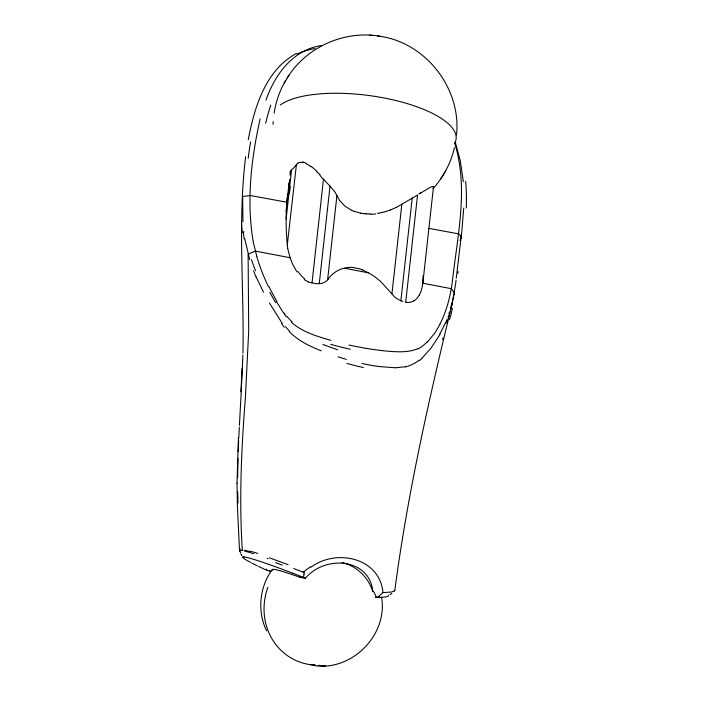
<?xml version="1.0" encoding="UTF-8"?>
<svg xmlns="http://www.w3.org/2000/svg" width="701" height="701" viewBox="0 0 701 701"><rect width="100%" height="100%" fill="white"/><g stroke="black" fill="none" stroke-linecap="round" stroke-linejoin="round"><path stroke-width="1.05" d="M237.613 477.767L237.981 458.314M237.008 483.322L238.41 437.547M242.949 353.085C244.22 287.629 237.56 221.884 245.665 156.647M297.75 163.245A23.519 13.047 45.4 0 0 296.409 164.744L287.261 245.131L286.376 232.644A123.849 38.765 -83.9 0 1 286.148 222.927L286.28 211.658M242.888 354.934L241.617 384.192M238.2 451.83L238.655 441.034M286.262 211.904L286.376 209.45M273.048 124.357L273.171 121.624M286.288 211.299L286.718 203.903M238.804 437.792L239.33 427.146M240.899 391.824L242.064 368.621M463.738 208.074L461.784 231.663L456.237 278.262M239.418 425.446L241.512 386.181M286.437 208.285L287.576 194.028M286.753 203.343L286.797 202.791M303.656 577.247L302.35 576.949A80.633 4.925 21.7 0 0 292.422 573.103M456.5 134.978C461.608 87.975 424.797 41.21 377.594 36.005M303.717 576.669L303.971 574.329M455.764 282.836L456.036 280.198M455.694 283.581L452.285 303.41C429.082 398.334 407.5 493.89 394.742 590.855L391.219 592.065L383 592.59L377.287 597.55L375.464 597.375M304.208 572.393L302.841 571.63M453.118 298.223L454.476 292.939L451.278 288.681L422.834 283.222L433.428 187.316M286.122 219.15L291.598 169.554A51.681 16.176 -83.9 0 0 296.111 165.015M405.73 302.078L417.542 195.027L401.839 204.193L391.938 293.885L380.818 281.627L374.79 276.737L368.726 272.926L344.594 268.203C338.706 269.324 333.387 272.689 329.531 277.237C326.219 283.739 318.578 284.921 312.041 282.766L323.511 178.904A77.25 73.43 -82 0 0 330.022 186.107L334.771 191.767L339.529 200.267M319.27 283.537L330.022 186.107M327.639 279.638L336.918 195.597M402.882 301.36L400.867 300.817L412.206 198.094M422.834 283.222L423.062 275.721M303.971 574.321L304.199 572.48M452.478 280.26C450.69 295.524 446.765 310.657 439.825 324.414M452.504 280.041C457.657 234.931 468.426 188.587 454.949 143.863M274.152 113.185C275.861 101.82 279.629 90.674 285.535 80.808M288.646 185.958L289.206 182.707M289.101 183.241L286.84 202.239L250.204 195.491L242.642 196.525L242.967 221.831M248.224 139.779C254.481 107.349 265.311 70.179 296.532 53.416M289.303 182.155L289.872 179.421M289.39 181.708L289.706 180.201M454.467 147.596C450.953 162.816 443.505 177.055 433.052 188.665M442.585 339.582L443.014 337.864M446.835 322.846L447.369 320.734L446.914 322.442M452.285 303.41L451.015 308.125M260.159 118.819C251.16 158.917 246.323 201.134 253.263 241.976M448.246 317.255L448.684 315.511L448.219 317.308M449.131 313.776L449.569 312.041M428.723 228.351L458.507 233.836L461.276 236.333L460.75 238.358M449.096 313.882L449.534 312.164M450.41 308.747L450.848 307.029M451.076 306.153L451.304 305.268M460.189 240.522L461.267 236.333M452.434 300.869L452.89 299.108M451.759 303.507L451.979 302.63M460.224 240.399L460.575 239.041M265.994 100.155C274.669 74.744 293.412 49.158 321.943 45.539M447.264 319.148L445.556 323.275M440.062 334.359L431.097 348.055L421.722 358.439M419.18 295.226L418.9 295.699A28.504 21.766 32.9 0 1 415.789 299.502L413.914 300.843M287.244 78.021C306.048 46.949 344.69 29.88 380.371 36.329M441.025 178.501L445.678 170.851M284.22 82.981L288.882 75.322M272.242 569.589C259.396 587 257.074 611.535 266.634 630.909M434.427 333.492L427.286 342.202M272.671 570.307A58.919 3.601 21.7 0 1 272.68 569.335L273.346 569.308A58.919 3.601 21.7 0 1 300.019 577.282L305.391 578.316C324.274 555.236 369.506 557.426 372.871 591.679A44.382 42.884 -88.5 0 0 368.174 581.497L367.929 581.103A44.145 42.586 -89.8 0 0 353.032 566.855L349.913 565.225A43.812 42.226 89.8 0 0 342.018 562.465M390.045 594.781L391.841 593.326M297.802 163.298L298.451 162.886A18.55 10.375 48.1 0 1 299.292 162.457M239.9 551.082L240.881 550.635M291.598 169.554L290.126 171.622L290.048 175.066M401.839 204.193L396.494 207.277M419.715 193.66L428.346 188.481M311.104 567.188C336.287 548.252 379.749 557.751 383 592.59M396.196 207.426L390.667 209.888M418.111 348.625C406.904 353.269 394.461 351.727 382.702 350.737M390.632 209.906L385.48 211.632M299.318 162.492L302.85 162.15M385.313 211.684L381.274 212.683M240.934 550.618L242.064 550.495M405.45 366.728L395.601 367.788M380.757 212.789L378.768 213.157M378.338 213.227L377.594 213.341M378.584 597.497L382.702 597.234A85.224 6.151 5.1 0 0 387.828 596.385L388.661 595.28M370.82 213.919L368.524 213.919M395.452 367.788L378.014 366.457M314.837 665.696C352.489 670.901 387.986 634.703 381.581 597.217M368.025 213.91L366.29 213.831M310.911 664.758L315.135 665.1M318.307 665.354L325.702 665.95L319.472 665.442M244.079 556.936L243.711 556.909A53.11 3.242 21.7 0 0 243.01 556.971M353.251 267.58L359.411 268.798A29.6 22.344 33.2 0 1 360.183 269.044L362.303 269.806M244.132 556.944L245.481 557.155A54.617 3.339 21.7 0 1 247.173 557.523L248.075 557.751A57.412 3.505 21.7 0 1 254.445 559.582L256.277 560.152A60.742 3.707 21.7 0 1 261.201 561.764L261.482 561.86A65.114 3.978 21.7 0 1 268.956 564.436L269.867 564.761A69.977 4.276 21.7 0 1 277.456 567.495L277.745 567.6A76.873 4.697 21.7 0 1 292.291 573.05M364.082 213.639L363.609 213.577M369.532 35.129L372.284 35.444M363.004 213.507L362.47 213.428M362.005 213.358L360.84 213.157M366.194 348.467L349.045 345.076M360.708 213.139L354.093 211.316M296.987 271.909L293.202 265.355A63.099 47.44 34.9 0 1 290.161 257.749L255.33 251.072L248.11 254.165L248.706 330.723L245.376 397.993C241.381 448.728 239.023 499.673 242.344 550.522M270.875 571.683L265.705 569.782A78.968 4.819 21.7 0 1 258.231 566.259M361.926 363.46L366.579 364.467A125.943 60.558 24.6 0 0 377.979 366.386M244.001 550.828L253.709 553.72M330.749 340.371C316.94 336.2 302.376 332.204 291.432 322.258M346.329 359.394L338.04 356.827M400.867 300.817L395.592 297.82A20.198 14.406 36.4 0 1 391.999 293.859M267.151 558.241L268.124 558.583M353.725 211.176L351.771 210.361M321.295 350.824C309.614 346.25 298.004 340.607 289.154 331.485M305.846 163L304.97 162.667A14.625 8.298 50.3 0 0 302.858 162.176M307.941 281.714L304.173 279.611M351.525 210.247L344.813 206.05L339.678 200.477M303.638 577.458L305.391 578.316M251.606 562.947L251.712 563.008A80.177 4.898 21.7 0 0 257.039 565.681M250.45 562.351L250.091 562.158A74.683 4.565 21.7 0 1 248.338 561.212L248.207 561.133A70.81 4.329 21.7 0 1 245.061 559.275L244.947 559.205A67.401 4.118 21.7 0 1 244.053 558.592L242.905 557.567M240.206 552.116L240.802 552.581M311.244 166.268L316.948 171.403M394.33 590.303L394.742 590.855M318.736 173.296L320.015 174.724M286.332 316.747L284.659 314.539M282.179 323.24L269.429 302.981M283.607 313.049L276.369 301.535M241.451 554.982L241.845 555.683M241.547 555.157L240.785 553.764M263.523 292.229L256.198 277M266.678 569.904L266.301 569.072M290.118 257.749L287.796 248.802M455.203 141.944L460.259 160.678L463.335 181.717M249.731 259.615L244.64 238.41M256.732 256.145L253.315 242.213M287.752 248.566L287.287 245.35M243.808 232.066L243.729 231.339M239.567 551.477L237.429 506.77L237.008 483.147M238.007 502.845L237.709 491.979M304.777 278.98A27.97 21.459 33.7 0 1 298.013 271.524M312.05 282.853A12.557 9.84 29.9 0 1 307.914 281.793M319.901 175.338A38.117 12.636 46.8 0 1 322.933 178.974M362.277 269.929A35.523 26.857 33.3 0 1 368.384 272.908M413.844 300.773A13.021 10.042 36.9 0 1 405.739 302.245M418.777 194.002A30.678 1.113 -32.9 0 1 421.362 192.389M422.694 283.178A51.778 39.528 32.5 0 1 419.286 295.287M280.277 105.089A91.936 31.659 7.6 0 1 391.018 99.402A91.936 31.659 7.6 0 1 454.388 143.714M316.694 171.684A32.877 12.82 46.3 0 1 318.438 173.524M305.934 163.561A18.27 9.35 47.6 0 1 311.06 166.873M375.754 213.936A38.099 26.191 -8.3 0 1 370.855 214.269M366.272 213.893A34.515 22.388 -7.6 0 1 364.056 213.7M433.577 187.211A21.232 3.303 -34.3 0 1 433.525 187.964M433.332 186.913A18.612 2.743 -36.8 0 1 433.428 187.071M428.688 188.131A18.051 2.673 -37.8 0 1 433.122 186.597M457.911 273.25A61.741 3.952 -81.5 0 1 458.103 271.585M303.831 571.753A55.204 46.888 -26.7 0 1 310.771 566.697M293.701 568.546A87.818 4.162 21.6 0 1 303.375 572.305M269.491 557.882A82.893 5.494 21.8 0 1 288.058 564.691M275.651 562.658A74.192 4.136 21.7 0 1 282.31 565.137M249.915 551.065A70.328 5.678 22.5 0 1 257.766 553.448M244.947 550.215A69.785 2.857 20.6 0 1 249.372 551.529M240.268 549.418A54.66 6.195 28.1 0 1 240.715 549.023M241.854 550.276A25.744 4.942 45.3 0 1 242.099 550.259M300.037 577.3A44.084 42.437 -89.2 0 1 300.694 576.494M242.879 557.532A57.359 3.505 21.7 0 1 242.967 556.98M269.526 571.096A50.971 42.63 44 0 1 270.122 570.272M379.548 596.928A59.024 4.25 5.1 0 1 375.368 597.357M373.353 591.25A33.043 27.681 -72.9 0 1 376.139 596.989M465.639 181.305A206.821 189.445 -50.1 0 1 466.253 207.96M297.049 54.065A89.141 65.841 32 0 1 314.959 48.597M248.215 158.312A183.049 88.142 87.3 0 1 250.607 141.847M242.309 232.714A114.123 51.331 -81.9 0 1 241.459 222.979M244.22 238.945A88.65 37.1 -83.1 0 1 243.352 232.548M344.568 268.15A28.206 21.416 33.9 0 1 353.234 267.467M268.404 286.613A200.766 146.334 37.2 0 1 256.68 256.137M276.869 301.404A205.227 149.488 37.2 0 1 268.974 286.516M285.009 314.363A76.129 62.231 30.4 0 1 283.958 312.883M292.01 321.724A48.483 44.531 13.9 0 1 286.928 316.344M350.325 349.229A137.343 56.255 19.2 0 1 330.749 344.349M382.615 350.631A138.833 52.444 18.9 0 1 366.132 348.362M427.023 341.886A50.507 38.467 65.3 0 1 418.199 348.8M439.79 324.388A137.808 105.667 30.6 0 1 434.462 333.51M452.355 308.379A214.751 161.081 10.3 0 1 449.525 319.709M445.179 323.196A192.004 139.481 -4 0 1 439.632 334.237M421.809 358.597A60.014 45.775 76 0 1 419.601 360.358M419.163 360.226A59.778 45.898 73.4 0 1 411.68 364.686L410.926 365.055A60.715 46.827 68.5 0 1 405.52 366.947M363.39 367.526A134.303 64.168 24.5 0 1 346.942 363.407M337.733 349.781A126.872 50.043 22.7 0 1 322.924 344.41M289.574 331.126A71.222 66.148 8.6 0 1 285.5 326.692M284.299 327.227A77.767 74.218 -6.9 0 1 281.6 323.617M275.677 302.657A223.637 116.191 46.5 0 1 269.832 292.352M256.058 277.018A191.89 141.62 31.8 0 1 253.552 270.884M255.541 270.761A200.854 145.37 33.6 0 1 251.501 259.615M265.679 123.271A188.026 113.036 82.3 0 1 270.788 105.054M289.425 193.713A140.831 99.586 75.7 0 1 290.302 186.755M315.257 665.144A60.812 56.439 -62.4 0 1 267.861 587.254"/></g></svg>
